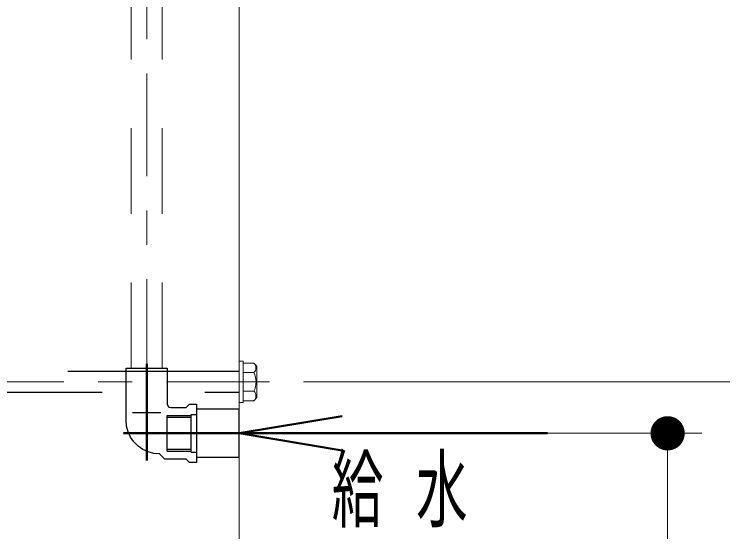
# Model space of a CAD drawing. Units: millimetres on the paper. Extents: x -385 to 0, y 0 to 267.
# Drawn here: x -168.41 to -147.73, y 76.28 to 91.39 of the extents above; entities that cross this region are included whole.
import ezdxf

# ---------------------------------------------------------------- set-up
doc = ezdxf.new("R2010")
doc.units = ezdxf.units.MM
for name, pattern in [('USER1', [4.5, 2.5, -2]), ('USER2', [6, 3, -1, 1, -1]), ('USER3', [8, 3, -1, 1, -1, 1, -1]), ('USER4', [8, 5, -3])]:
    doc.linetypes.add(name, pattern=pattern)
doc.layers.add('LY_1', color=7, linetype='Continuous', lineweight=13)
doc.styles.add('ＭＳ ゴシック', font='')
doc.styles.get('ＭＳ ゴシック').set_extended_font_data('MS Gothic')

# ---------------------------------------------------------------- blocks, each defined once
blk = doc.blocks.new('filled_dot')
at = {"color": 0, "linetype": 'Continuous', "lineweight": -2, "const_width": 1.25}
blk.add_lwpolyline([(-0.625, 0, 1), (0.625, 0, 1)], format="xyb", close=True, dxfattribs=at)

msp = doc.modelspace()

# ---------------------------------------------------------------- linework, layer by layer
at = {"layer": 'LY_1', "color": 4, "linetype": 'USER2'}
msp.add_line((-164.542, 131.659), (-164.542, 81.183), dxfattribs=at)
at = {"layer": 'LY_1', "color": 4, "linetype": 'USER1'}
for p, q in [((-164.992, 81.059), (-164.992, 129.734)), ((-164.092, 81.059), (-164.092, 129.734))]:
    msp.add_line(p, q, dxfattribs=at)
at = {"layer": 'LY_1', "color": 253, "lineweight": 50}
for p, q in [((-164.542, 81.183), (-164.542, 78.366)), ((-161.842, 79.159), (-165.216, 79.159))]:
    msp.add_line(p, q, dxfattribs=at)
at = {"layer": 'LY_1', "color": 253}
for p, q in [((-161.417, 80.933), (-161.727, 80.933)), ((-161.417, 80.385), (-161.727, 80.385))]:
    msp.add_line(p, q, dxfattribs=at)
at = {"layer": 'LY_1', "color": 253, "linetype": 'USER2'}
msp.add_line((-160.963, 80.659), (-173.08, 80.659), dxfattribs=at)
at = {"layer": 'LY_1'}
for p, q in [((-159.963, 80.659), (-138.342, 80.659)), ((-160.842, 79.159), (-148.342, 79.159)), ((-149.342, 79.159), (-149.342, 71.052))]:
    msp.add_line(p, q, dxfattribs=at)
at = {"layer": 'LY_1', "color": 4, "linetype": 'USER3', "lineweight": 25}
msp.add_line((-164.126, 79.759), (-164.959, 79.759), dxfattribs=at)
at = {"layer": 'LY_1', "color": 4, "linetype": 'USER4', "lineweight": 25}
for p, q in [((-163.942, 79.683), (-163.242, 79.683)), ((-163.942, 78.635), (-163.942, 79.683)), ((-163.942, 79.625), (-163.242, 79.625)), ((-163.242, 79.709), (-163.092, 79.709)), ((-163.242, 78.609), (-163.242, 79.709)), ((-163.942, 78.693), (-163.242, 78.693)), ((-163.942, 78.635), (-163.242, 78.635)), ((-163.242, 78.609), (-163.092, 78.609))]:
    msp.add_line(p, q, dxfattribs=at)
at = {"layer": 'LY_1', "lineweight": 50}
for p, q in [((-161.842, 79.159), (-158.842, 79.659)), ((-158.842, 78.659), (-161.842, 79.159)), ((-161.842, 79.159), (-158.842, 79.159)), ((-161.842, 79.159), (-152.842, 79.159))]:
    msp.add_line(p, q, dxfattribs=at)
at = {"layer": 'LY_1'}
msp.add_lwpolyline([(-169.842, 75.659), (-169.842, 138.659), (-169.342, 139.159), (-162.342, 139.159), (-161.842, 138.659), (-161.842, 75.659)], close=True, dxfattribs=at)
at = {"layer": 'LY_1', "color": 253}
for points in [[(-161.727, 81.259), (-161.842, 81.259), (-161.842, 80.059), (-161.727, 80.059)], [(-161.417, 81.206), (-161.727, 81.206), (-161.727, 80.111), (-161.417, 80.111), (-161.327, 80.201), (-161.327, 81.116)]]:
    msp.add_lwpolyline(points, close=True, dxfattribs=at)
at = {"layer": 'LY_1', "color": 253, "linetype": 'USER4', "lineweight": 25}
msp.add_lwpolyline([(-161.842, 80.959), (-170.842, 80.959), (-170.842, 80.359), (-161.842, 80.359)], dxfattribs=at)
at = {"layer": 'LY_1', "color": 4, "lineweight": 25}
for points in [[(-163.942, 81.059), (-163.942, 80.009), (-163.929, 79.959), (-163.892, 79.922), (-163.842, 79.909), (-163.392, 79.909), (-163.292, 80.009), (-163.092, 80.009), (-163.092, 78.309), (-163.292, 78.309), (-163.392, 78.409), (-164.017, 78.409), (-164.167, 78.559), (-164.337, 78.574), (-164.501, 78.618), (-164.655, 78.69), (-164.794, 78.787), (-164.914, 78.907), (-165.012, 79.046), (-165.084, 79.201), (-165.128, 79.365), (-165.142, 79.534), (-165.142, 81.059)], [(-163.092, 79.859), (-163.092, 78.459), (-161.842, 78.459), (-161.842, 79.859)]]:
    msp.add_lwpolyline(points, close=True, dxfattribs=at)
at = {"layer": 'LY_1', "color": 253}
for centre, radius, start, end in [((-161.53, 81.07), 0.177, 309.4321, 50.5679), ((-161.954, 80.659), 0.603, 332.9904, 27.0096), ((-161.53, 80.248), 0.177, 309.4321, 50.5679)]:
    msp.add_arc(centre, radius, start, end, dxfattribs=at)

# ---------------------------------------------------------------- block references
at = {"layer": 'LY_1', "xscale": 0.4, "yscale": 0.4, "rotation": 270}
msp.add_blockref('filled_dot', (-149.342, 79.159), dxfattribs=at)

# ---------------------------------------------------------------- texts
at = {"layer": 'LY_1', "insert": (-159.141, 77.43), "char_height": 1.833, "attachment_point": 4, "style": 'ＭＳ ゴシック'}
msp.add_mtext('\\T1.64;\\W0.6;給水', dxfattribs=at)

doc.saveas('drawing.dxf')
